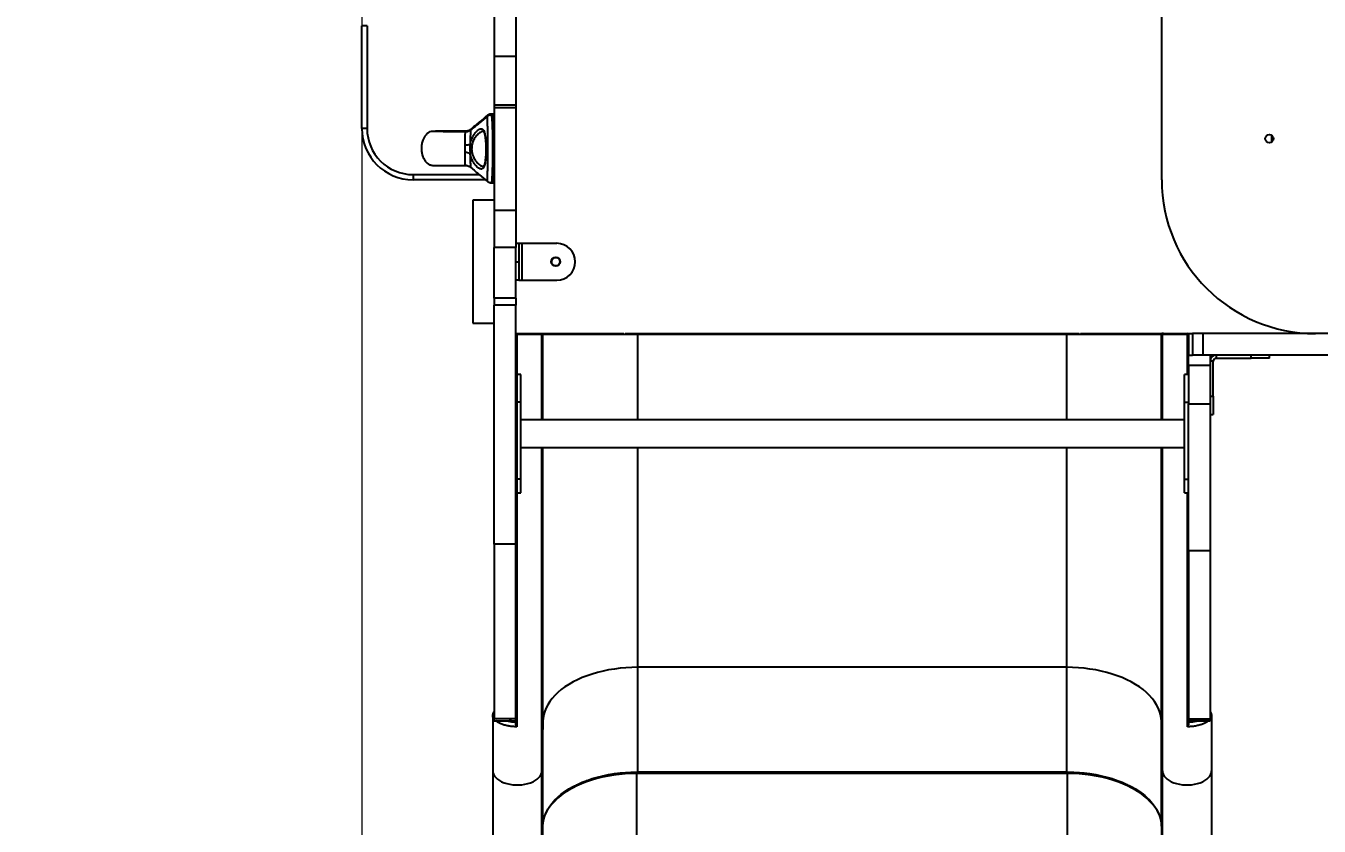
# Model space of a CAD drawing. Header units: millimetres. Extents: x -2996 to 3159, y -4250 to 2544.
# Drawn here: x -756 to 505, y -587 to 194 of the extents above; entities that cross this region are included whole.
import ezdxf

# ---------------------------------------------------------------- set-up
doc = ezdxf.new("R2010")
doc.units = ezdxf.units.MM
doc.linetypes.add('HIDDEN', pattern=[1.905, 1.27, -0.635])
for name, color, linetype in [('DIKOM_ОБЪЕКТ', 7, 'Continuous'), ('DIKOM_РАЗМЕР_ЗОНА', 7, 'Continuous'), ('DIKOM_РАЗМЕР_ОБЪЕКТА', 7, 'Continuous')]:
    doc.layers.add(name, color=color, linetype=linetype)
doc.styles.add('style1', font='arialbd.ttf', dxfattribs={"width": 0.8})
doc.dimstyles.new('1-50', dxfattribs={"dimtxt": 300, "dimasz": 200, "dimexe": 100, "dimexo": 0, "dimgap": 100, "dimtad": 1, "dimtoh": 1, "dimtxsty": 'style1', "dimcen": 200, "dimclrd": 7, "dimclre": 7, "dimclrt": 7, "dimadec": 1, "dimazin": 2, "dimtfac": 1, "dimtmove": 0, "dimatfit": 2, "dimfxl": 0, "dimlwd": 25, "dimlwe": 18, "dimarcsym": 0})

# ---------------------------------------------------------------- blocks, each defined once
blk = doc.blocks.new('A$C4cc95459')
for p, q in [((779.8, 1397.4), (779.8, 2097.4)), ((129, 1977.4), (129, 1517.4)), ((150, 1977.4), (150, 1517.4)), ((0, 1447.4), (0, 1547.4)), ((5, 1547.4), (0, 1547.4)), ((5, 1547.4), (5, 1447.4)), ((150, 1517.4), (129, 1517.4)), ((129, 1517.4), (129, 1470)), ((150, 1517.4), (150, 1470)), ((150, 1470), (129, 1470)), ((129, 1470), (129, 1467.4)), ((150, 1467.4), (129, 1467.4)), ((129, 1467.4), (129, 1367.4)), ((150, 1470), (150, 1467.4)), ((150, 1467.4), (150, 1367.4)), ((128.5, 1461.4), (125.9, 1461.4)), ((128.5, 1460.5), (125.9, 1460.5)), ((128.5, 1460.5), (128.5, 1461.4)), ((128.5, 1394.5), (128.5, 1460.5)), ((5, 1447.4), (0, 1447.4)), ((101.2, 1444), (101.3, 1444)), ((886.8, 1440.9), (886.8, 1436.4)), ((886.8, 1436.4), (887, 1434)), ((50, 1402.4), (50, 1397.4)), ((50, 1402.4), (114.5, 1402.4)), ((120.5, 1397.4), (50, 1397.4)), ((125.9, 1394.5), (128.5, 1394.5)), ((129, 1377.4), (108, 1377.4)), ((108, 1377.4), (108, 1257.4)), ((150, 1367.4), (129, 1367.4)), ((129, 1367.4), (129, 1331.4)), ((150, 1367.4), (150, 1331.4)), ((150, 1331.4), (129, 1331.4)), ((129, 1281.9), (129, 1331.4)), ((150, 1335.4), (153, 1335.4)), ((150, 1281.9), (150, 1331.4)), ((153, 1335.4), (153, 1317.4)), ((153, 1335.4), (156, 1335.4)), ((156, 1335.4), (156, 1299.4)), ((156, 1335.4), (190, 1335.4)), ((150, 1317.4), (153, 1317.4)), ((153, 1317.4), (153, 1299.4)), ((153, 1299.4), (150, 1299.4)), ((153, 1299.4), (156, 1299.4)), ((156, 1299.4), (190, 1299.4)), ((150, 1281.9), (129, 1281.9)), ((129, 1281.9), (129, 1275)), ((150, 1275), (129, 1275)), ((129, 1041.9), (129, 1275)), ((150, 1281.9), (150, 1275)), ((150, 1041.9), (150, 1275)), ((108, 1257.4), (129, 1257.4)), ((150, 1247.4), (150.8, 1247.4)), ((150, 1136.5), (150, 1246.4)), ((150, 1246.4), (151, 1246.4)), ((151, 1247.4), (174.5, 1247.4)), ((151, 1246.4), (151, 1136.5)), ((175.5, 1246.4), (151, 1246.4)), ((174.5, 1247.4), (175.5, 1247.4)), ((175.5, 1247.4), (255.4, 1247.4)), ((175.5, 1163.2), (175.5, 1246.4)), ((176.5, 1246.4), (175.5, 1246.4)), ((269, 1246.4), (176.5, 1246.4)), ((176.5, 1163.2), (176.5, 1246.4)), ((256.5, 1247.4), (699.5, 1247.4)), ((269, 1247.4), (269, 1246.4)), ((687, 1246.4), (269, 1246.4)), ((269, 1163.2), (269, 1246.4)), ((687, 1247.4), (687, 1246.4)), ((779.5, 1246.4), (687, 1246.4)), ((687, 1246.4), (687, 1163.2)), ((700.6, 1247.4), (780.5, 1247.4)), ((780.5, 1246.4), (779.5, 1246.4)), ((779.5, 1163.2), (779.5, 1246.4)), ((780.5, 1247.4), (781.5, 1247.4)), ((780.5, 1163.2), (780.5, 1246.4)), ((805, 1246.4), (780.5, 1246.4)), ((781.5, 1247.4), (805, 1247.4)), ((806, 1246.4), (805, 1246.4)), ((805, 1207.4), (805, 1246.4)), ((805.2, 1247.4), (806, 1247.4)), ((806, 1247.4), (806, 1226.4)), ((806, 1247.4), (810, 1247.4)), ((806, 1247.4), (806, 1246.5)), ((806, 1247.4), (806, 1247.4)), ((810, 1247.4), (810, 1226.4)), ((820, 1247.4), (810, 1247.4)), ((820, 1247.4), (820, 1226.4)), ((968.1, 1247.4), (820, 1247.4)), ((806, 1216.4), (806, 1226.4)), ((806, 1226.4), (810, 1226.4)), ((806, 1226.4), (806, 1226.4)), ((820, 1226.4), (810, 1226.4)), ((968.1, 1226.4), (820, 1226.4)), ((827, 1226.4), (827, 1216.4)), ((833, 1226.4), (833, 1223.4)), ((833, 1223.4), (867, 1223.4)), ((867, 1223.4), (867, 1226.4)), ((885, 1223.4), (867, 1223.4)), ((885, 1223.4), (885, 1226.4)), ((827, 1216.4), (806, 1216.4)), ((806, 1216.4), (806, 1178.9)), ((830, 1220.4), (827, 1220.4)), ((827, 1216.4), (827, 1178.9)), ((830, 1186.4), (830, 1220.4)), ((155, 1207.4), (151, 1207.4)), ((151, 1180.6), (151, 1207.4)), ((155, 1180.6), (155, 1207.4)), ((806, 1207.4), (802, 1207.4)), ((802, 1180.6), (802, 1207.4)), ((827, 1186.4), (830, 1186.4)), ((830, 1186.4), (830, 1168.4)), ((155, 1180.6), (151, 1180.6)), ((151, 1105.4), (151, 1180.6)), ((155, 1105.4), (155, 1180.6)), ((802, 1180.6), (806, 1180.6)), ((802, 1105.4), (802, 1180.6)), ((806, 1178.9), (827, 1178.9)), ((806, 1035.6), (806, 1178.9)), ((827, 1178.9), (827, 1035.6)), ((802, 1163.2), (155, 1163.2)), ((827, 1168.4), (830, 1168.4)), ((150, 866.5), (150, 1136.5)), ((150, 1136.5), (151, 1136.5)), ((151, 1136.5), (151, 864)), ((155, 1136.3), (802, 1136.3)), ((175.5, 821), (175.5, 1136.5)), ((176.5, 869.2), (176.5, 1136.5)), ((269, 922), (269, 1136.5)), ((687, 1136.5), (687, 922)), ((779.5, 869.2), (779.5, 1136.5)), ((780.5, 821), (780.5, 1136.5)), ((155, 1105.4), (151, 1105.4)), ((151, 1092.2), (151, 1105.4)), ((155, 1092.2), (155, 1105.4)), ((802, 1105.4), (806, 1105.4)), ((802, 1092.2), (802, 1105.4)), ((151, 1092.2), (155, 1092.2)), ((802, 1092.2), (806, 1092.2)), ((805, 864), (805, 1092.2)), ((150, 1041.9), (129, 1041.9)), ((129, 1041.9), (129, 871.7)), ((150, 1041.9), (150, 871.7)), ((827, 1035.6), (806, 1035.6)), ((806, 1035.6), (806, 871.7)), ((827, 1035.6), (827, 871.7)), ((269, 819.9), (269, 922)), ((687, 922), (269, 922)), ((687, 922), (687, 819.9)), ((127.5, 875.8), (127.5, 875.9)), ((127.5, 875.3), (127.5, 875.8)), ((127.5, 875.3), (127.5, 821)), ((150, 871.7), (129, 871.7)), ((129, 869.8), (129, 871.7)), ((150, 869.8), (150, 871.7)), ((806, 871.7), (827, 871.7)), ((806, 871.7), (806, 869.8)), ((827, 871.7), (827, 869.8)), ((828.5, 875.9), (828.5, 875.8)), ((828.5, 875.8), (828.5, 875.3)), ((828.5, 875.3), (828.5, 821)), ((129, 869.8), (150, 869.8)), ((176.5, 869.2), (175.5, 821)), ((176.5, 767.1), (176.5, 869.2)), ((780.5, 821), (779.5, 869.2)), ((779.5, 767.1), (779.5, 869.2)), ((806, 869.8), (827, 869.8)), ((806, 869.8), (806, 866.5)), ((127.5, 821), (127.5, 726.8)), ((175.5, 719), (175.5, 821)), ((268, 819.7), (268, 819.2)), ((269, 819.9), (687, 819.9)), ((269, 819.7), (269, 819.9)), ((269, 819.7), (687, 819.7)), ((687, 819.7), (687, 819.9)), ((688, 819.2), (688, 819.7)), ((780.5, 719), (780.5, 821)), ((828.5, 821), (828.5, 726.8)), ((268, 818.4), (268, 819.2)), ((268, 819.2), (688, 819.2)), ((268, 663.1), (268, 818.4)), ((688, 818.4), (268, 818.4)), ((688, 818.4), (688, 819.2)), ((688, 663.1), (688, 818.4)), ((178.7, 778.3), (178.6, 778)), ((175.5, 719), (176.5, 767.1)), ((779.5, 767.1), (780.5, 719))]:
    blk.add_line(p, q)
at = {"flags": 128}
for points in [[(269, 922), (263.2, 921.9), (257.4, 921.5), (251.7, 921), (246.1, 920.3), (240.5, 919.4), (235.1, 918.3), (229.7, 916.9), (224.6, 915.4), (219.6, 913.8), (214.8, 911.9), (210.2, 909.9), (205.9, 907.7), (201.7, 905.3), (197.9, 902.8), (194.3, 900.2), (191.1, 897.5), (188.1, 894.6), (185.5, 891.7), (183.1, 888.6), (181.2, 885.5), (179.5, 882.3), (178.2, 879.1), (177.3, 875.8), (176.7, 872.5), (176.5, 869.2)], [(779.5, 869.2), (779.3, 872.5), (778.7, 875.8), (777.8, 879.1), (776.5, 882.3), (774.8, 885.5), (772.9, 888.6), (770.5, 891.7), (767.9, 894.6), (764.9, 897.5), (761.7, 900.2), (758.1, 902.8), (754.3, 905.3), (750.1, 907.7), (745.8, 909.9), (741.2, 911.9), (736.4, 913.8), (731.4, 915.4), (726.3, 916.9), (720.9, 918.3), (715.5, 919.4), (709.9, 920.3), (704.3, 921), (698.6, 921.5), (692.8, 921.9), (687, 922)], [(127.5, 821), (127.7, 819.3), (128.3, 817.6), (129.2, 815.9), (130.5, 814.4), (132.1, 812.9), (134, 811.6), (136.2, 810.4), (138.6, 809.4), (141.3, 808.6), (144.1, 807.9), (147, 807.5), (150, 807.3), (153, 807.3), (156, 807.5), (158.9, 807.9), (161.7, 808.6), (164.4, 809.4), (166.8, 810.4), (169, 811.6), (170.9, 812.9), (172.5, 814.4), (173.8, 815.9), (174.7, 817.6), (175.3, 819.3), (175.5, 821)], [(194.3, 798.2), (194.3, 798.2), (197.9, 800.8), (201.7, 803.3), (205.9, 805.6), (210.2, 807.8), (214.8, 809.8), (219.6, 811.7), (224.6, 813.4), (229.7, 814.9), (235.1, 816.2), (240.5, 817.3), (246.1, 818.3), (251.7, 819), (257.4, 819.5), (263.2, 819.8), (269, 819.9)], [(687, 819.9), (692.8, 819.8), (698.6, 819.5), (704.3, 819), (709.9, 818.3), (715.5, 817.3), (720.9, 816.2), (726.3, 814.9), (731.4, 813.4), (736.4, 811.7), (741.2, 809.8), (745.8, 807.8), (750.1, 805.6), (754.3, 803.3), (758.1, 800.8), (761.7, 798.2), (763.4, 796.8)], [(780.5, 821), (780.7, 819.3), (781.3, 817.6), (782.2, 815.9), (783.5, 814.4), (785.1, 812.9), (787, 811.6), (789.2, 810.4), (791.6, 809.4), (794.3, 808.6), (797.1, 807.9), (800, 807.5), (803, 807.3), (806, 807.3), (809, 807.5), (811.9, 807.9), (814.7, 808.6), (817.4, 809.4), (819.8, 810.4), (822, 811.6), (823.9, 812.9), (825.5, 814.4), (826.8, 815.9), (827.7, 817.6), (828.3, 819.3), (828.5, 821)], [(268, 818.4), (262.2, 818.3), (256.5, 818), (250.8, 817.5), (245.2, 816.8), (239.7, 815.8), (234.3, 814.7), (229, 813.4), (223.8, 811.9), (218.9, 810.3), (214.1, 808.4), (209.5, 806.4), (205.2, 804.2), (201.1, 801.9), (197.3, 799.4), (193.8, 796.8), (190.5, 794.1), (187.6, 791.2), (184.9, 788.3), (182.6, 785.3), (180.6, 782.2), (179, 779), (178.7, 778.3)], [(194.4, 798.2), (197.1, 800.1), (200.9, 802.6), (205, 804.9), (209.4, 807.1), (213.9, 809.1), (218.7, 811), (223.7, 812.7), (228.8, 814.2), (234.1, 815.5), (239.6, 816.6), (245.1, 817.5), (250.8, 818.2), (256.5, 818.7), (262.2, 819.1), (268, 819.2)], [(688, 819.2), (693.8, 819.1), (699.5, 818.7), (705.2, 818.2), (710.9, 817.5), (716.4, 816.6), (721.9, 815.5), (727.2, 814.2), (732.3, 812.7), (737.3, 811), (742.1, 809.1), (746.6, 807.1), (751, 804.9), (755.1, 802.6), (757.6, 801)], [(777, 779), (775.4, 782.2), (773.4, 785.3), (771.1, 788.3), (768.4, 791.2), (765.5, 794.1), (762.2, 796.8), (758.7, 799.4), (754.9, 801.9), (750.8, 804.2), (746.5, 806.4), (741.9, 808.4), (737.1, 810.3), (732.2, 811.9), (727, 813.4), (721.7, 814.7), (716.3, 815.8), (710.8, 816.8), (705.2, 817.5), (699.5, 818), (693.8, 818.3), (688, 818.4)], [(176.5, 767.1), (176.7, 770.5), (177.3, 773.8), (178.2, 777), (179.5, 780.3), (181.2, 783.5), (183.1, 786.6), (185.5, 789.6), (188.1, 792.6), (191.1, 795.4), (194.3, 798.2)], [(763.4, 796.8), (764.9, 795.4), (767.9, 792.6), (770.5, 789.6), (772.9, 786.6), (774.8, 783.5), (776.5, 780.3), (777.8, 777), (778.7, 773.8), (779.3, 770.5), (779.5, 767.1)]]:
    blk.add_lwpolyline(points, dxfattribs=at)
for centre, radius in [((884.8, 1437.4), 4), ((189, 1317.4), 4.4), ((189, 1317.4), 4)]:
    blk.add_circle(centre, radius)
for centre, radius, start, end in [((128.5, 1460.9), 0.5, 0, 90), ((128.5, 1460), 0.5, 0, 90), ((50, 1447.4), 50, 180, 270), ((50, 1447.4), 45, 180, 270), ((100.1, 1451.5), 20.3, 271.7053, 285.6166), ((100, 1404.7), 19.2, 73.4076, 88.1189), ((128.5, 1395), 0.5, 270, 0), ((929.8, 1397.4), 150, 180, 270), ((190, 1317.4), 18, 0, 90), ((190, 1317.4), 18, 270, 0), ((151, 1246.4), 1, 90, 180), ((162.5, 1246.7), 11.5, 176.2632, 181.2509), ((793.5, 1246.7), 11.5, 358.7597, 3.733), ((805, 1246.4), 1, 0, 90), ((833, 1220.4), 6, 90, 180), ((833, 1220.4), 6, 93.0267, 180), ((833, 1220.4), 3, 90, 180), ((130.9, 875.9), 3.4, 123.9781, 180), ((130.4, 875.8), 2.92, 119.0963, 178.7678), ((130.4, 875.2), 2.92, 119.0963, 178.7678), ((825.1, 875.9), 3.4, 0, 56.0255), ((825.6, 875.8), 2.92, 1.2315, 60.9082), ((825.6, 875.2), 2.92, 1.2331, 60.9054)]:
    blk.add_arc(centre, radius, start, end)
for centre in [(175.7, 1210.5), (780.3, 1210.5)]:
    blk.add_ellipse(centre, major_axis=(0, 4.5), ratio=0.011921)
for points, knots in [([(122.5, 1460.2), (119.9, 1458), (114.2, 1453.3), (108.9, 1448.8), (106, 1446.5)], [0, 0, 0, 0, 0.463451, 1, 1, 1, 1]), ([(122.5, 1459.3), (119.9, 1457.1), (114.2, 1452.5), (108.9, 1448.1), (106, 1445.8)], [0, 0, 0, 0, 0.463094, 1, 1, 1, 1]), ([(122.5, 1395.8), (122.5, 1395.9), (122.4, 1396), (122.4, 1397.3), (122.5, 1399.3), (122.5, 1402), (122.6, 1405.3), (122.6, 1409.2), (122.7, 1413.5), (122.7, 1418.2), (122.7, 1422.9), (122.7, 1427.7), (122.7, 1432.6), (122.7, 1437.5), (122.7, 1442.1), (122.6, 1446.4), (122.6, 1450.2), (122.5, 1453.4), (122.5, 1456.1), (122.4, 1457.9), (122.4, 1459.1), (122.5, 1459.2), (122.5, 1459.2)], [0, 0, 0, 0, 0.04652, 0.099042, 0.151559, 0.202838, 0.254109, 0.304776, 0.355438, 0.405797, 0.456154, 0.500192, 0.550474, 0.600757, 0.651242, 0.701731, 0.75266, 0.803596, 0.855326, 0.907064, 0.960294, 1, 1, 1, 1]), ([(125.9, 1461.4), (125.6, 1461.4), (124.9, 1461.4), (123.9, 1461), (123.1, 1460.6), (122.7, 1460.3), (122.5, 1460.2)], [0, 0, 0, 0, 0.232847, 0.534947, 0.820871, 1, 1, 1, 1]), ([(125.9, 1460.5), (125.6, 1460.5), (124.9, 1460.5), (123.9, 1460.1), (123.1, 1459.7), (122.7, 1459.4), (122.5, 1459.3)], [0, 0, 0, 0, 0.22464, 0.531707, 0.821564, 1, 1, 1, 1]), ([(122.8, 1459.5), (122.8, 1459.7), (122.6, 1460.2), (122.6, 1460.2), (122.5, 1460.1)], [0, 0, 0, 0, 0.323356, 1, 1, 1, 1]), ([(125.9, 1461.3), (125.9, 1461.4), (125.7, 1461.5), (125.5, 1461.2), (125.3, 1460.5), (125.3, 1460.4)], [0, 0, 0, 0, 0.166705, 0.89142, 1, 1, 1, 1]), ([(125.9, 1460.4), (125.9, 1460.4), (126.1, 1460.5), (126.3, 1459.8), (126.6, 1458.2), (126.8, 1455.6), (127, 1452.3), (127.1, 1448.3), (127.2, 1443.6), (127.3, 1438.6), (127.3, 1433.1), (127.3, 1427.8), (127.3, 1422.5), (127.3, 1417.3), (127.2, 1412.1), (127.1, 1407.4), (127, 1403.3), (126.8, 1399.8), (126.6, 1397.1), (126.4, 1395.4), (126.1, 1394.5), (125.9, 1394.6), (125.9, 1394.6)], [0, 0, 0, 0, 0.016357, 0.070757, 0.123625, 0.178021, 0.230885, 0.285279, 0.338141, 0.392534, 0.445397, 0.499792, 0.546781, 0.599656, 0.654065, 0.706956, 0.761382, 0.814323, 0.868802, 0.921948, 0.976649, 1, 1, 1, 1]), ([(69, 1444.5), (68.1, 1444.4), (66.1, 1444.1), (63.5, 1442.4), (61.4, 1440.1), (59.9, 1437.5), (59.1, 1435.1), (58.5, 1433.1), (58.2, 1431.3), (58, 1429.5), (58, 1427.8), (58.1, 1425.9), (58.3, 1423.6), (59.1, 1420.5), (60.5, 1417.1), (62.5, 1414.5), (64.4, 1412.9), (65.9, 1412), (67.5, 1411.5), (68.5, 1411.5), (69, 1411.4)], [0, 0, 0, 0, 0.064457, 0.135322, 0.209809, 0.280165, 0.337261, 0.381368, 0.424081, 0.465009, 0.503513, 0.5397, 0.591961, 0.666356, 0.754786, 0.845189, 0.887865, 0.927846, 0.965111, 1, 1, 1, 1]), ([(101.3, 1444.8), (100.8, 1444.8), (98.3, 1444.8), (94.6, 1444.8), (90.4, 1444.7), (87.2, 1444.7), (84.6, 1444.7), (82.4, 1444.7), (80.3, 1444.7), (78.1, 1444.7), (75.9, 1444.6), (73.8, 1444.6), (71.8, 1444.6), (70.2, 1444.5), (69, 1444.5), (68.8, 1444.5), (68.8, 1444.5)], [0, 0, 0, 0, 0.021221, 0.106651, 0.181984, 0.243367, 0.289773, 0.342947, 0.391896, 0.449322, 0.51588, 0.592239, 0.678859, 0.775922, 0.883248, 1, 1, 1, 1]), ([(101.3, 1444.1), (100.8, 1444.1), (98.4, 1444.1), (94.7, 1444.2), (90.4, 1444.2), (87.3, 1444.2), (84.7, 1444.2), (82.6, 1444.2), (80.4, 1444.2), (78.3, 1444.3), (76.2, 1444.3), (74, 1444.3), (72.1, 1444.3), (70.5, 1444.4), (69.4, 1444.4), (69.3, 1444.4), (69.2, 1444.5)], [0, 0, 0, 0, 0.020956, 0.106716, 0.182337, 0.24395, 0.290526, 0.343884, 0.392993, 0.450594, 0.517341, 0.593899, 0.680722, 0.777986, 0.885498, 1, 1, 1, 1]), ([(100.7, 1431.3), (100.7, 1432.6), (100.7, 1434.8), (100.7, 1437.5), (100.7, 1439.4), (100.7, 1440.9), (100.8, 1442.1), (100.9, 1443.4), (101, 1444.2), (101.2, 1444.1), (101.2, 1444)], [0, 0, 0, 0, 0.221139, 0.353369, 0.485483, 0.577375, 0.679527, 0.781568, 0.962523, 1, 1, 1, 1]), ([(106, 1445.8), (105.7, 1445.5), (105, 1445), (103.6, 1444.4), (102.3, 1444.1), (101.5, 1444.1), (101.2, 1444.1)], [0, 0, 0, 0, 0.247949, 0.553511, 0.854853, 1, 1, 1, 1]), ([(106.1, 1446.4), (105.8, 1446.2), (105.2, 1445.7), (104, 1445.1), (102.6, 1444.7), (101.7, 1444.7), (101.3, 1444.7)], [0, 0, 0, 0, 0.226093, 0.485968, 0.780426, 1, 1, 1, 1]), ([(101.7, 1444.1), (101.6, 1444.4), (101.4, 1444.8), (101.3, 1444.7), (101.3, 1444.7)], [0, 0, 0, 0, 0.794262, 1, 1, 1, 1]), ([(105.5, 1432), (105.6, 1432.3), (105.8, 1433.4), (106.3, 1435.2), (107.1, 1437.6), (108.2, 1439.9), (109.6, 1442), (111.1, 1444), (112.8, 1445.6), (114.5, 1446.7), (115.5, 1447.1), (116.5, 1447.2), (117.3, 1447), (118.3, 1446.1), (119.1, 1444.6), (119.7, 1442.7), (120.2, 1440.3), (120.5, 1437.7), (120.8, 1434.7), (120.9, 1431.6), (121, 1428.4), (121, 1425.1), (120.9, 1421.9), (120.7, 1418.9), (120.4, 1416.1), (120, 1413.6), (119.6, 1411.5), (118.9, 1409.8), (118.2, 1408.6), (117.3, 1407.9), (116.2, 1407.7), (115.2, 1408), (114.2, 1408.5), (113, 1409.3), (111.3, 1410.9), (109.5, 1413.2), (107.9, 1415.7), (106.7, 1418.5), (106, 1420.9), (105.6, 1422.5), (105.5, 1423.1)], [0, 0, 0, 0, 0.00675, 0.029116, 0.051962, 0.077005, 0.102535, 0.132458, 0.163116, 0.19573, 0.229494, 0.231278, 0.262553, 0.294993, 0.323604, 0.353117, 0.380704, 0.409092, 0.436357, 0.464392, 0.49154, 0.519446, 0.546535, 0.574376, 0.601414, 0.629204, 0.656211, 0.683972, 0.711047, 0.738881, 0.766448, 0.794782, 0.802351, 0.832955, 0.864443, 0.897607, 0.931789, 0.957611, 0.984074, 1, 1, 1, 1]), ([(106, 1445.7), (106, 1445.8), (106, 1445.8), (106, 1445.5), (105.9, 1444.8), (105.8, 1444), (105.8, 1442.9), (105.7, 1441.2), (105.6, 1439), (105.6, 1435.9), (105.5, 1433.6), (105.5, 1432)], [0, 0, 0, 0, 0.027023, 0.127357, 0.220002, 0.315578, 0.350753, 0.496617, 0.648458, 0.751025, 1, 1, 1, 1]), ([(106, 1446.5), (106, 1446.5), (106.1, 1446.7), (106.1, 1446.4), (106, 1445.9), (106, 1445.8)], [0, 0, 0, 0, 0.012792, 0.865948, 1, 1, 1, 1]), ([(118.1, 1444.4), (118, 1444.4), (117.4, 1444.5), (116.2, 1444.1), (114.6, 1443.1), (112.9, 1441.7), (111.4, 1440), (110.1, 1438.2), (109, 1436.3), (108.1, 1434.2), (107.5, 1432.1), (107.1, 1429.8), (106.9, 1427.3), (107.1, 1424.8), (107.5, 1423.1), (108, 1421.4), (108.6, 1419.7), (109.7, 1417.4), (111.3, 1415.2), (113, 1413.2), (114.7, 1411.8), (115.9, 1411.1), (117, 1410.7), (117.6, 1410.4), (118.1, 1410.5), (118.1, 1410.5)], [0, 0, 0, 0, 0.014548, 0.07581, 0.137116, 0.192894, 0.24867, 0.294384, 0.340065, 0.38017, 0.420243, 0.460661, 0.501061, 0.545975, 0.590922, 0.593907, 0.640451, 0.68705, 0.748455, 0.809918, 0.867342, 0.924741, 0.938718, 0.989997, 1, 1, 1, 1]), ([(118.1, 1444.5), (118.1, 1444.5), (118.2, 1444.5), (118.2, 1444.4), (118.4, 1444.3), (118.7, 1444), (119.1, 1443.3), (119.4, 1442.4), (119.8, 1441.1), (120, 1439.6), (120.3, 1437.8), (120.5, 1435.9), (120.7, 1433.7), (120.8, 1431.4), (120.8, 1429.1), (120.8, 1426.7), (120.8, 1424.3), (120.7, 1422), (120.6, 1419.8), (120.4, 1417.7), (120.1, 1415.8), (119.9, 1414.2), (119.5, 1412.8), (119.2, 1411.7), (118.8, 1411), (118.5, 1410.6), (118.3, 1410.5), (118.3, 1410.5), (118.2, 1410.5), (118.1, 1410.5)], [0, 0, 0, 0, 0.009525, 0.055232, 0.094369, 0.127021, 0.161761, 0.197146, 0.234079, 0.271988, 0.310911, 0.350771, 0.390862, 0.431575, 0.472272, 0.513101, 0.554132, 0.594856, 0.635726, 0.676075, 0.716132, 0.755735, 0.79401, 0.831924, 0.867985, 0.903, 0.939159, 0.978161, 1, 1, 1, 1]), ([(100.7, 1423.9), (100.7, 1425.1), (100.7, 1427.6), (100.7, 1430), (100.7, 1431.3)], [0, 0, 0, 0, 0.492444, 1, 1, 1, 1]), ([(105.5, 1432), (105.4, 1430.7), (105.1, 1427.7), (105.4, 1424.7), (105.5, 1423.1)], [0, 0, 0, 0, 0.4488662, 1, 1, 1, 1]), ([(101.3, 1411.2), (101.1, 1411.2), (100.9, 1411.4), (100.8, 1412.8), (100.7, 1414.9), (100.7, 1417.2), (100.7, 1420), (100.7, 1422.4), (100.7, 1423.9)], [0, 0, 0, 0, 0.138621, 0.299088, 0.4949, 0.623205, 0.75163, 1, 1, 1, 1]), ([(105.5, 1423.1), (105.5, 1422.2), (105.6, 1420.3), (105.6, 1417.6), (105.6, 1415.1), (105.7, 1413), (105.8, 1411.4), (105.9, 1410.1), (106, 1409.3), (106, 1409.5), (106, 1409.5)], [0, 0, 0, 0, 0.140524, 0.283298, 0.427434, 0.575712, 0.683555, 0.794827, 0.970166, 1, 1, 1, 1]), ([(68.8, 1411.5), (68.8, 1411.4), (69, 1411.4), (69.9, 1411.4), (71.5, 1411.3), (73.7, 1411.3), (76.5, 1411.3), (79.8, 1411.2), (83.6, 1411.2), (87.7, 1411.2), (92.1, 1411.2), (96.6, 1411.1), (99.8, 1411.1), (101.3, 1411.1)], [0, 0, 0, 0, 0.100252, 0.2017482, 0.303287, 0.4037038, 0.501861, 0.5967638, 0.6876472, 0.7739171, 0.855298, 0.9316681, 1, 1, 1, 1]), ([(101.3, 1411.2), (101.4, 1411.2), (102.1, 1411.2), (103.2, 1411), (104.6, 1410.5), (105.5, 1410), (105.9, 1409.6), (106.1, 1409.5)], [0, 0, 0, 0, 0.0772127, 0.3613285, 0.6308521, 0.884456, 1, 1, 1, 1]), ([(101.3, 1411.1), (101.3, 1411.1), (101.3, 1411.1), (101.3, 1411.1), (101.3, 1411.2)], [0, 0, 0, 0, 0.2227093, 1, 1, 1, 1]), ([(106, 1409.5), (108.9, 1407), (114.5, 1402.4), (119.9, 1397.9), (122.5, 1395.7)], [0, 0, 0, 0, 0.523551, 1, 1, 1, 1]), ([(122.5, 1395.8), (122.7, 1395.6), (123.2, 1395.2), (124.2, 1394.7), (125.1, 1394.5), (125.7, 1394.5), (125.9, 1394.5)], [0, 0, 0, 0, 0.250695, 0.558447, 0.869561, 1, 1, 1, 1]), ([(174.5, 1247.4), (174.5, 1247.4), (174.6, 1247.4), (174.8, 1247.4), (175, 1247.3), (175.3, 1247.1), (175.5, 1246.8), (175.5, 1246.5), (175.5, 1246.4)], [0, 0, 0, 0, 0.0366349, 0.1413736, 0.3560302, 0.570711, 0.7853517, 1, 1, 1, 1]), ([(175.5, 1247.4), (175.5, 1247.4), (175.6, 1247.4), (175.8, 1247.4), (176, 1247.3), (176.3, 1247.1), (176.5, 1246.8), (176.5, 1246.5), (176.5, 1246.4)], [0, 0, 0, 0, 0.050262, 0.141402, 0.356053, 0.570728, 0.78536, 1, 1, 1, 1]), ([(780.5, 1247.4), (780.5, 1247.4), (780.4, 1247.4), (780.2, 1247.4), (780, 1247.3), (779.7, 1247.1), (779.5, 1246.8), (779.5, 1246.5), (779.5, 1246.4)], [0, 0, 0, 0, 0.050262, 0.141403, 0.356056, 0.570718, 0.785362, 1, 1, 1, 1]), ([(781.5, 1247.4), (781.5, 1247.4), (781.4, 1247.4), (781.2, 1247.4), (781, 1247.3), (780.7, 1247.1), (780.5, 1246.8), (780.5, 1246.5), (780.5, 1246.4)], [0, 0, 0, 0, 0.036654, 0.141372, 0.356045, 0.570709, 0.785357, 1, 1, 1, 1]), ([(175.7, 1111.7), (175.7, 1112), (175.7, 1112.6), (175.7, 1113), (175.7, 1113), (175.7, 1112.4), (175.6, 1111.3), (175.6, 1110), (175.6, 1108.5), (175.6, 1106.9), (175.6, 1105.6), (175.6, 1104.6), (175.7, 1104), (175.7, 1104), (175.7, 1104)], [0, 0, 0, 0, 0.085898, 0.171796, 0.257699, 0.343602, 0.429502, 0.515401, 0.601289, 0.687175, 0.773061, 0.858951, 0.944845, 1, 1, 1, 1]), ([(175.7, 1104), (175.7, 1104.1), (175.7, 1104.4), (175.7, 1105.3), (175.7, 1106.5), (175.7, 1108), (175.7, 1109.6), (175.7, 1110.8), (175.7, 1111.4), (175.7, 1111.7)], [0, 0, 0, 0, 0.150943, 0.301884, 0.452817, 0.603736, 0.754653, 0.905564, 1, 1, 1, 1]), ([(780.3, 1111.7), (780.3, 1112), (780.3, 1112.6), (780.3, 1113), (780.3, 1113), (780.3, 1112.4), (780.4, 1111.3), (780.4, 1110), (780.4, 1108.5), (780.4, 1106.9), (780.4, 1105.6), (780.4, 1104.6), (780.3, 1104), (780.3, 1103.9), (780.3, 1104.4), (780.3, 1105.3), (780.3, 1106.5), (780.3, 1108), (780.3, 1109.6), (780.3, 1110.8), (780.3, 1111.4), (780.3, 1111.7)], [0, 0, 0, 0, 0.0536911, 0.107382, 0.1610756, 0.2147698, 0.2684624, 0.3221534, 0.3758384, 0.4295219, 0.4832054, 0.5368909, 0.5905792, 0.6442714, 0.697966, 0.7516601, 0.8053514, 0.8590377, 0.9127232, 0.9664065, 1, 1, 1, 1]), ([(175.7, 1010.3), (175.7, 1010.6), (175.7, 1011.2), (175.7, 1011.6), (175.7, 1011.6), (175.7, 1011), (175.6, 1009.9), (175.6, 1008.6), (175.6, 1007.1), (175.6, 1005.6), (175.6, 1004.2), (175.6, 1003.2), (175.7, 1002.6), (175.7, 1002.6), (175.7, 1002.7)], [0, 0, 0, 0, 0.085897, 0.171795, 0.257697, 0.343603, 0.429508, 0.51541, 0.601307, 0.687201, 0.773088, 0.858977, 0.944872, 1, 1, 1, 1]), ([(175.7, 1002.6), (175.7, 1002.7), (175.7, 1003), (175.7, 1003.9), (175.7, 1005.1), (175.7, 1006.6), (175.7, 1008.2), (175.7, 1009.4), (175.7, 1010), (175.7, 1010.3)], [0, 0, 0, 0, 0.150938, 0.301876, 0.452813, 0.60374, 0.754657, 0.905565, 1, 1, 1, 1]), ([(780.3, 1010.3), (780.3, 1010.6), (780.3, 1011.2), (780.3, 1011.6), (780.3, 1011.6), (780.3, 1011), (780.4, 1009.9), (780.4, 1008.6), (780.4, 1007.1), (780.4, 1005.6), (780.4, 1004.2), (780.4, 1003.2), (780.3, 1002.6), (780.3, 1002.5), (780.3, 1003), (780.3, 1003.9), (780.3, 1005.2), (780.3, 1006.6), (780.3, 1008.2), (780.3, 1009.4), (780.3, 1010), (780.3, 1010.3)], [0, 0, 0, 0, 0.053689, 0.107378, 0.161069, 0.214763, 0.268457, 0.322149, 0.375837, 0.429524, 0.483206, 0.536889, 0.590576, 0.644267, 0.697961, 0.751654, 0.805348, 0.859037, 0.912723, 0.966407, 1, 1, 1, 1]), ([(175.7, 913.6), (175.7, 914), (175.7, 914.6), (175.7, 915), (175.7, 914.9), (175.7, 914.3), (175.7, 913.3), (175.6, 912), (175.6, 910.4), (175.6, 908.9), (175.6, 907.6), (175.6, 906.6), (175.6, 906), (175.7, 905.9), (175.7, 906.3), (175.7, 907.2), (175.7, 908.5), (175.7, 910), (175.7, 911.5), (175.7, 912.8), (175.7, 913.4), (175.7, 913.6)], [0, 0, 0, 0, 0.053687, 0.107374, 0.161063, 0.214756, 0.268449, 0.322143, 0.375834, 0.429522, 0.483205, 0.536888, 0.590573, 0.644261, 0.697953, 0.751647, 0.80534, 0.859033, 0.91272, 0.966406, 1, 1, 1, 1]), ([(780.3, 913.6), (780.3, 914), (780.3, 914.6), (780.3, 915), (780.3, 914.9), (780.3, 914.3), (780.3, 913.3), (780.4, 912), (780.4, 910.4), (780.4, 908.9), (780.4, 907.6), (780.4, 906.6), (780.4, 906), (780.3, 905.9), (780.3, 906.3), (780.3, 907.2), (780.3, 908.5), (780.3, 910), (780.3, 911.5), (780.3, 912.8), (780.3, 913.4), (780.3, 913.6)], [0, 0, 0, 0, 0.053687, 0.107374, 0.161063, 0.214756, 0.268449, 0.322143, 0.375834, 0.429522, 0.483205, 0.536888, 0.590573, 0.644261, 0.697953, 0.751647, 0.80534, 0.859033, 0.91272, 0.966406, 1, 1, 1, 1]), ([(128.8, 871.6), (128.5, 872.1), (127.8, 873.2), (127.5, 874.4), (127.5, 875.1), (127.5, 875.3)], [0, 0, 0, 0, 0.428381, 0.889994, 1, 1, 1, 1]), ([(828.5, 875.3), (828.4, 874.6), (828.3, 873.4), (827.6, 872.2), (827.2, 871.6)], [0, 0, 0, 0, 0.503469, 1, 1, 1, 1]), ([(151, 864), (150.7, 864), (149.1, 864), (146.1, 864.2), (142.4, 864.8), (138.7, 865.6), (135.5, 866.8), (132.7, 868.2), (131.3, 869.2), (130.6, 869.8)], [0, 0, 0, 0, 0.039324, 0.192186, 0.352259, 0.516975, 0.677052, 0.84177, 1, 1, 1, 1]), ([(141.9, 869.8), (142.5, 869.6), (144.1, 869.2), (146.8, 868.8), (149, 868.7), (150, 868.6)], [0, 0, 0, 0, 0.235202, 0.641974, 1, 1, 1, 1]), ([(150, 869.1), (149.4, 869.1), (147.8, 869.2), (145.6, 869.4), (144.1, 869.7), (143.7, 869.8)], [0, 0, 0, 0, 0.262875, 0.773917, 1, 1, 1, 1]), ([(150, 869.3), (149.6, 869.3), (148.4, 869.3), (146.6, 869.5), (145.3, 869.7), (144.7, 869.8)], [0, 0, 0, 0, 0.235769, 0.68157, 1, 1, 1, 1]), ([(151, 864), (151, 864), (150.8, 864.3), (150.5, 864.9), (150.1, 865.8), (150, 866.3), (150, 866.5)], [0, 0, 0, 0, 0.00413, 0.383519, 0.751274, 1, 1, 1, 1]), ([(825.4, 869.8), (824.7, 869.2), (823.4, 868.2), (820.5, 866.8), (817.3, 865.7), (813.7, 864.8), (809.9, 864.2), (806.9, 864), (805.3, 864), (805, 864)], [0, 0, 0, 0, 0.159204, 0.319096, 0.483623, 0.643513, 0.808038, 0.960723, 1, 1, 1, 1]), ([(806, 866.5), (806, 866.3), (805.9, 865.8), (805.5, 864.9), (805.2, 864.3), (805, 864), (805, 864)], [0, 0, 0, 0, 0.248727, 0.616489, 0.995875, 1, 1, 1, 1]), ([(811.4, 869.8), (811.3, 869.7), (810.4, 869.6), (808.7, 869.4), (807, 869.3), (806.1, 869.3), (806, 869.3)], [0, 0, 0, 0, 0.068305, 0.50392, 0.941096, 1, 1, 1, 1]), ([(806, 868.6), (807, 868.7), (809.2, 868.8), (811.9, 869.2), (813.6, 869.6), (814.2, 869.8)], [0, 0, 0, 0, 0.355347, 0.759083, 1, 1, 1, 1]), ([(812.4, 869.8), (811.9, 869.7), (810.4, 869.4), (808.2, 869.2), (806.6, 869.1), (806, 869.1)], [0, 0, 0, 0, 0.235435, 0.740301, 1, 1, 1, 1]), ([(194.2, 797.9), (195, 798.5), (196.7, 799.9), (199.9, 802), (203.6, 804.2), (207.5, 806.4), (211.7, 808.3), (216, 810.2), (220.5, 811.9), (225.2, 813.4), (230, 814.8), (235, 816), (240.1, 817.1), (245.3, 818), (250.5, 818.7), (255.9, 819.2), (261.2, 819.5), (265.6, 819.7), (268.2, 819.7), (269, 819.7)], [0, 0, 0, 0, 0.042194, 0.104231, 0.166264, 0.228298, 0.290334, 0.352373, 0.414417, 0.476465, 0.538518, 0.600576, 0.662638, 0.724705, 0.786774, 0.848845, 0.910919, 0.972994, 1, 1, 1, 1]), ([(687, 819.7), (687.9, 819.7), (690.7, 819.7), (695.2, 819.5), (700.6, 819.2), (705.9, 818.6), (711.2, 817.9), (716.4, 817), (721.5, 815.9), (726.4, 814.7), (731.2, 813.3), (735.9, 811.7), (740.4, 810), (744.7, 808.2), (748.9, 806.2), (752.8, 804), (756.5, 801.8), (759.9, 799.4), (762.2, 797.6), (763.3, 796.7), (763.5, 796.5)], [0, 0, 0, 0, 0.031563, 0.091589, 0.151619, 0.211648, 0.271675, 0.331699, 0.391719, 0.451736, 0.511747, 0.571754, 0.631755, 0.691751, 0.75174, 0.811725, 0.871704, 0.931681, 0.991657, 1, 1, 1, 1])]:
    blk.add_open_spline(points, degree=3, knots=knots)
blk = doc.blocks.new('*D1')
at = {"layer": 'Defpoints', "color": 0, "linetype": 'Continuous', "transparency": 16777216}
for p in [(-428.1, 333.6), (1658.7, -106.2), (1658.7, -1914.8)]:
    blk.add_point(p, dxfattribs=at)
at = {"layer": 'DIKOM_РАЗМЕР_ОБЪЕКТА', "color": 7, "linetype": 'Continuous', "lineweight": 18, "transparency": 16777216}
for p, q in [((-428.1, 333.6), (-428.1, -2014.8)), ((1658.7, -106.2), (1658.7, -2014.8))]:
    blk.add_line(p, q, dxfattribs=at)
at = {"layer": 'DIKOM_РАЗМЕР_ОБЪЕКТА', "color": 7, "linetype": 'Continuous', "lineweight": 25, "transparency": 16777216}
blk.add_line((-28.1, -1914.8), (1258.7, -1914.8), dxfattribs=at)
at = {"layer": 'DIKOM_РАЗМЕР_ОБЪЕКТА', "color": 7, "linetype": 'Continuous', "transparency": 16777216}
for points in [[(-28.1, -1848.2), (-28.1, -1981.5), (-428.1, -1914.8)], [(1258.7, -1848.2), (1258.7, -1981.5), (1658.7, -1914.8)]]:
    blk.add_solid(points, dxfattribs=at)
at = {"layer": 'DIKOM_РАЗМЕР_ОБЪЕКТА', "color": 7, "linetype": 'Continuous', "lineweight": 15, "transparency": 16777216, "insert": (686.9, -1681.7), "char_height": 300, "attachment_point": 5, "style": 'style1'}
blk.add_mtext('{\\fArial|b0|i0|c204|p34;2090}', dxfattribs=at)
blk = doc.blocks.new('*D2')
at = {"layer": 'Defpoints', "color": 0, "linetype": 'Continuous', "transparency": 16777216}
for p in [(-952.3, 1043.8), (711.5, 1043.8), (66.4, -1353.4)]:
    blk.add_point(p, dxfattribs=at)
at = {"layer": 'DIKOM_РАЗМЕР_ОБЪЕКТА', "color": 7, "linetype": 'Continuous', "lineweight": 18, "transparency": 16777216}
for p, q in [((711.5, 1043.8), (-1052.3, 1043.8)), ((66.4, -1353.4), (-1052.3, -1353.4))]:
    blk.add_line(p, q, dxfattribs=at)
at = {"layer": 'DIKOM_РАЗМЕР_ОБЪЕКТА', "color": 7, "linetype": 'Continuous', "lineweight": 25, "transparency": 16777216}
blk.add_line((-952.3, -953.4), (-952.3, 643.8), dxfattribs=at)
at = {"layer": 'DIKOM_РАЗМЕР_ОБЪЕКТА', "color": 7, "linetype": 'Continuous', "transparency": 16777216}
for points in [[(-1019, 643.8), (-885.7, 643.8), (-952.3, 1043.8)], [(-1019, -953.4), (-885.7, -953.4), (-952.3, -1353.4)]]:
    blk.add_solid(points, dxfattribs=at)
at = {"layer": 'DIKOM_РАЗМЕР_ОБЪЕКТА', "color": 7, "linetype": 'Continuous', "lineweight": 15, "transparency": 16777216, "insert": (-1185.5, -117.3), "char_height": 300, "attachment_point": 5, "rotation": 90, "style": 'style1'}
blk.add_mtext('{\\fArial|b0|i0|c204|p34;2400}', dxfattribs=at)
blk = doc.blocks.new('*D3')
at = {"layer": 'Defpoints', "color": 0, "transparency": 16777216}
for p in [(-1928.1, 309.1), (3158.7, 309.1), (3158.7, -4150.1)]:
    blk.add_point(p, dxfattribs=at)
at = {"layer": 'DIKOM_РАЗМЕР_ЗОНА', "color": 7, "lineweight": 18, "transparency": 16777216}
for p, q in [((-1928.1, 309.1), (-1928.1, -4250.1)), ((3158.7, 309.1), (3158.7, -4250.1))]:
    blk.add_line(p, q, dxfattribs=at)
at = {"layer": 'DIKOM_РАЗМЕР_ЗОНА', "color": 7, "lineweight": 25, "transparency": 16777216}
blk.add_line((-1728.1, -4150.1), (2958.7, -4150.1), dxfattribs=at)
at = {"layer": 'DIKOM_РАЗМЕР_ЗОНА', "color": 7, "transparency": 16777216}
for points in [[(-1728.1, -4116.8), (-1728.1, -4183.4), (-1928.1, -4150.1)], [(2958.7, -4116.8), (2958.7, -4183.4), (3158.7, -4150.1)]]:
    blk.add_solid(points, dxfattribs=at)
at = {"layer": 'DIKOM_РАЗМЕР_ЗОНА', "color": 7, "transparency": 16777216, "insert": (786, -3896.9), "char_height": 300, "attachment_point": 5, "style": 'style1'}
blk.add_mtext('{\\fArial|b0|i0|c204|p34;5090}', dxfattribs=at)
blk = doc.blocks.new('*D4')
at = {"layer": 'Defpoints', "color": 0, "transparency": 16777216}
for p in [(-2546.5, 2543.8), (-428.1, 2543.8), (-75.6, -3353.4)]:
    blk.add_point(p, dxfattribs=at)
at = {"layer": 'DIKOM_РАЗМЕР_ЗОНА', "color": 7, "lineweight": 18, "transparency": 16777216}
for p, q in [((-428.1, 2543.8), (-2646.5, 2543.8)), ((-75.6, -3353.4), (-2646.5, -3353.4))]:
    blk.add_line(p, q, dxfattribs=at)
at = {"layer": 'DIKOM_РАЗМЕР_ЗОНА', "color": 7, "lineweight": 25, "transparency": 16777216}
blk.add_line((-2546.5, -3153.4), (-2546.5, 2343.8), dxfattribs=at)
at = {"layer": 'DIKOM_РАЗМЕР_ЗОНА', "color": 7, "transparency": 16777216}
for points in [[(-2579.8, 2343.8), (-2513.1, 2343.8), (-2546.5, 2543.8)], [(-2579.8, -3153.4), (-2513.1, -3153.4), (-2546.5, -3353.4)]]:
    blk.add_solid(points, dxfattribs=at)
at = {"layer": 'DIKOM_РАЗМЕР_ЗОНА', "color": 7, "transparency": 16777216, "insert": (-2799.6, -336.8), "char_height": 300, "attachment_point": 5, "rotation": 90, "style": 'style1'}
blk.add_mtext('{\\fArial|b0|i0|c204|p34;5900}', dxfattribs=at)

msp = doc.modelspace()

# ---------------------------------------------------------------- block references
at = {"layer": 'DIKOM_ОБЪЕКТ', "color": 7, "linetype": 'HIDDEN', "lineweight": 15}
msp.add_blockref('A$C4cc95459', (-428.057, -1353.585), dxfattribs=at)

# ---------------------------------------------------------------- dimensions: what is measured, and where the dimension line sits
at = {"layer": 'DIKOM_РАЗМЕР_ЗОНА', "color": 3}
dim = msp.add_linear_dim(base=(-2546.462, 2543.831), p1=(-75.557, -3353.388), p2=(-428.057, 2543.831), angle=90, text='{\\fArial|b0|i0|c204|p34;5900}', dimstyle='1-50', dxfattribs=at)
dim.commit()
dim.dimension.update_dxf_attribs({"geometry": '*D4', "text_midpoint": (-2546.462, -336.837), "dimtype": 160})
dim = msp.add_linear_dim(base=(3158.716, -4150.102), p1=(-1928.057, 309.066), p2=(3158.716, 309.066), text='{\\fArial|b0|i0|c204|p34;5090}', dimstyle='1-50', dxfattribs=at)
dim.commit()
dim.dimension.update_dxf_attribs({"geometry": '*D3', "text_midpoint": (785.985, -4150.102), "dimtype": 160})
at = {"layer": 'DIKOM_РАЗМЕР_ОБЪЕКТА', "color": 7, "linetype": 'Continuous', "lineweight": 15}
dim = msp.add_linear_dim(base=(-952.332, 1043.833), p1=(66.361, -1353.388), p2=(711.458, 1043.833), angle=90, text='{\\fArial|b0|i0|c204|p34;2400}', dimstyle='1-50', override={"dimasz": 400, "dimgap": 80}, dxfattribs=at)
dim.commit()
dim.dimension.update_dxf_attribs({"geometry": '*D2', "text_midpoint": (-952.332, -117.301), "dimtype": 160})
dim = msp.add_linear_dim(base=(1658.716, -1914.835), p1=(-428.057, 333.562), p2=(1658.716, -106.167), text='{\\fArial|b0|i0|c204|p34;2090}', dimstyle='1-50', override={"dimasz": 400, "dimgap": 80}, dxfattribs=at)
dim.commit()
dim.dimension.update_dxf_attribs({"geometry": '*D1', "text_midpoint": (686.943, -1914.835), "dimtype": 160})

doc.saveas('drawing.dxf')
